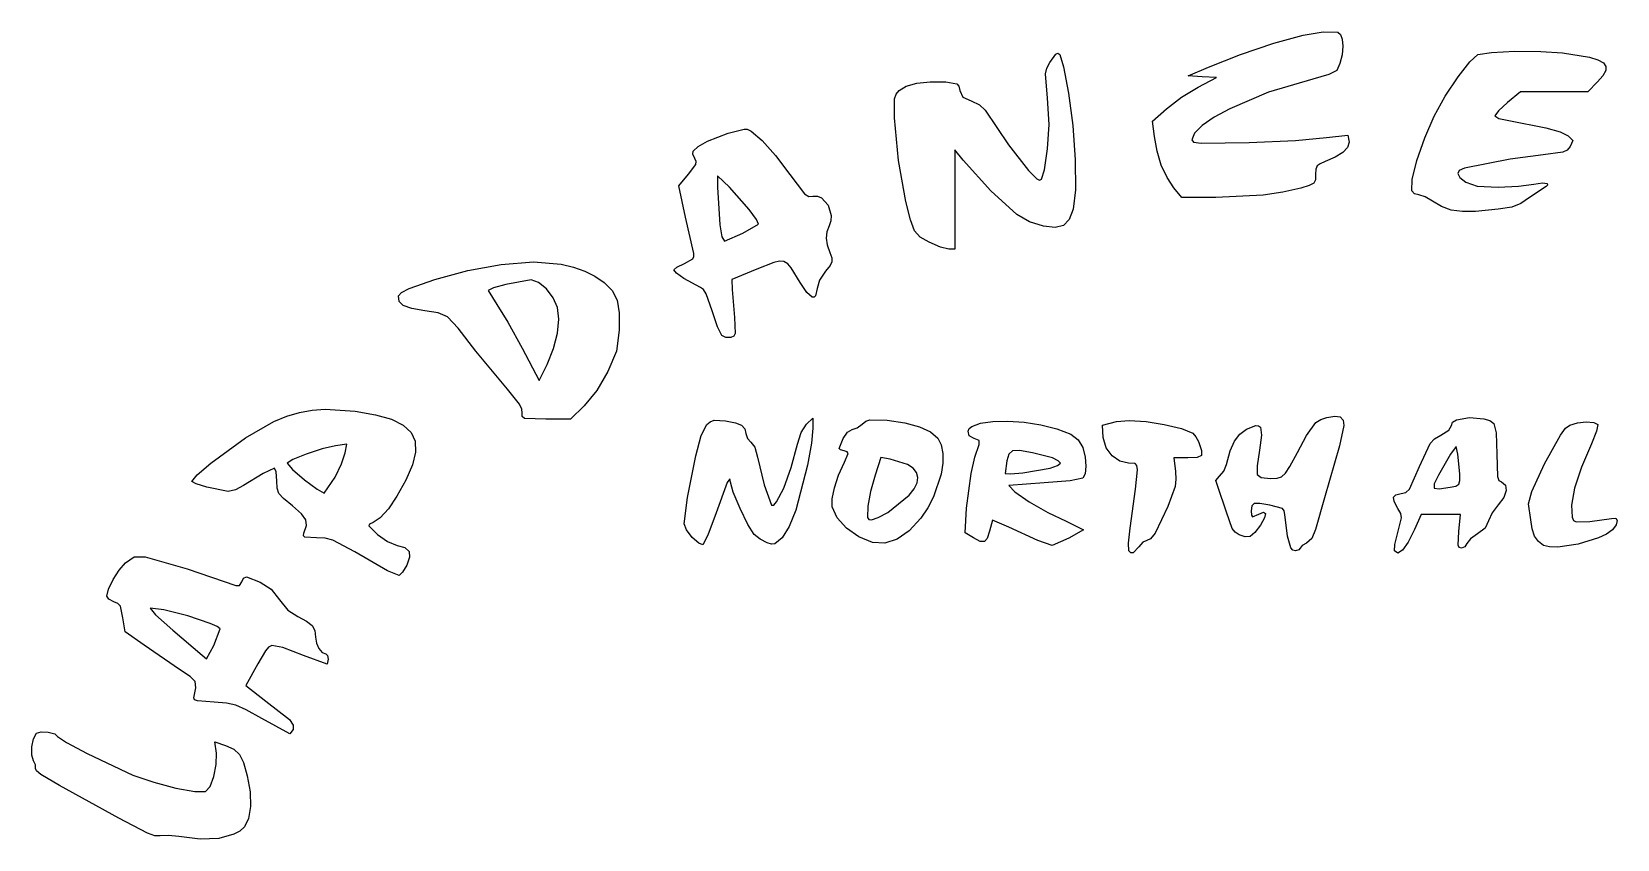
# Model space of a CAD drawing. Extents: x 2 to 289, y 12 to 268.
# Drawn here: x 2.3 to 175.9, y 180 to 268.4 of the extents above; entities that cross this region are included whole.
import ezdxf

# ---------------------------------------------------------------- set-up
doc = ezdxf.new("R2010")
doc.units = 0

msp = doc.modelspace()

# ---------------------------------------------------------------- linework, layer by layer
at = {"layer": 'Layer 1'}
for p, q in [((138.24757, 267.09604), (141.472209, 267.987283)), ((141.472209, 267.987283), (143.666227, 268.357022)), ((143.666227, 268.357022), (145.283582, 268.296679)), ((145.283582, 268.296679), (145.5614, 268.046451)), ((145.5614, 268.046451), (145.737718, 267.551349)), ((145.737718, 267.551349), (145.824117, 266.773956)), ((113.752178, 265.003549), (114.394997, 265.911867)), ((114.394997, 265.911867), (114.627868, 266.018288)), ((114.627868, 266.018288), (114.830257, 265.845163)), ((114.830257, 265.845163), (115.229212, 264.517111)), ((131.126089, 264.494357), (134.597225, 265.869622)), ((134.597225, 265.869622), (138.24757, 267.09604)), ((145.733197, 265.821353), (145.49564, 264.871257)), ((145.824117, 266.773956), (145.733197, 265.821353)), ((159.711645, 265.072655), (160.603833, 265.876946)), ((160.603833, 265.876946), (162.084595, 266.099783)), ((162.084595, 266.099783), (164.645336, 266.211713)), ((164.645336, 266.211713), (167.497275, 266.198369)), ((167.497275, 266.198369), (169.851632, 266.045386)), ((169.851632, 266.045386), (172.81251, 265.562288)), ((113.259184, 263.73058), (113.405445, 264.373145)), ((113.405445, 264.373145), (113.752178, 265.003549)), ((115.229212, 264.517111), (115.763119, 261.64138)), ((128.870411, 263.51007), (131.126089, 264.494357)), ((145.142128, 264.101386), (144.278634, 263.681037)), ((145.49564, 264.871257), (145.142128, 264.101386)), ((158.426717, 263.410443), (159.711645, 265.072655)), ((172.81251, 265.562288), (173.748386, 265.28096)), ((173.748386, 265.28096), (174.345448, 264.953232)), ((174.595817, 264.098928), (174.285465, 263.542531)), ((174.345448, 264.953232), (174.621868, 264.564192)), ((174.621868, 264.564192), (174.595817, 264.098928)), ((97.243601, 261.935544), (98.00767, 262.403694)), ((98.00767, 262.403694), (99.169006, 262.724663)), ((99.169006, 262.724663), (100.640708, 262.882644)), ((100.640708, 262.882644), (102.335878, 262.86183)), ((102.335878, 262.86183), (103.55567, 262.658321)), ((103.55567, 262.658321), (103.775002, 262.395485)), ((103.775002, 262.395485), (103.889342, 261.932289)), ((113.472959, 261.068366), (113.259184, 263.73058)), ((128.141372, 261.178123), (129.98496, 262.303259)), ((130.420533, 263.422392), (128.870411, 263.51007)), ((129.98496, 262.303259), (131.970653, 263.334714)), ((131.970653, 263.334714), (130.420533, 263.422392)), ((142.531496, 263.179054), (137.671705, 261.728401)), ((144.278634, 263.681037), (142.531496, 263.179054)), ((157.030466, 261.28759), (158.426717, 263.410443)), ((173.708986, 262.880088), (172.63721, 261.782491)), ((174.285465, 263.542531), (173.708986, 262.880088)), ((96.719645, 261.025194), (96.896695, 261.521657)), ((96.728178, 258.926694), (96.719645, 261.025194)), ((96.896695, 261.521657), (97.243601, 261.935544)), ((103.889342, 261.932289), (104.217742, 261.195507)), ((104.217742, 261.195507), (105.139276, 260.783969)), ((105.139276, 260.783969), (106.051308, 260.367072)), ((113.678025, 258.208254), (113.472959, 261.068366)), ((115.763119, 261.64138), (116.239631, 258.078094)), ((126.497337, 259.921438), (128.141372, 261.178123)), ((137.671705, 261.728401), (133.429865, 259.924186)), ((155.804311, 259.10138), (157.030466, 261.28759)), ((163.856591, 260.620692), (162.863647, 259.707352)), ((165.262529, 261.782491), (163.856591, 260.620692)), ((168.94987, 261.782491), (165.262529, 261.782491)), ((172.63721, 261.782491), (168.94987, 261.782491)), ((97.176122, 254.250726), (96.728178, 258.926694)), ((106.051308, 260.367072), (106.667029, 259.787504)), ((106.667029, 259.787504), (109.206947, 255.963798)), ((124.995404, 258.571072), (126.497337, 259.921438)), ((131.735169, 258.98746), (130.428352, 258.079904)), ((133.429865, 259.924186), (131.735169, 258.98746)), ((154.776469, 256.747598), (155.804311, 259.10138)), ((162.863647, 259.707352), (162.450653, 259.142912)), ((162.450653, 259.142912), (162.906618, 258.859611)), ((162.906618, 258.859611), (164.002875, 258.6222)), ((76.243943, 256.361252), (78.512089, 257.241454)), ((78.512089, 257.241454), (80.261669, 257.705409)), ((80.261669, 257.705409), (80.584409, 257.689198)), ((80.584409, 257.689198), (81.03427, 257.460124)), ((81.03427, 257.460124), (82.234776, 256.443283)), ((113.47912, 255.527617), (113.678025, 258.208254)), ((116.239631, 258.078094), (116.507211, 254.330823)), ((125.185289, 256.89271), (124.995404, 258.571072)), ((129.587211, 257.240704), (129.289542, 256.509046)), ((130.428352, 258.079904), (129.587211, 257.240704)), ((144.038159, 256.785966), (146.366492, 257.029244)), ((146.366492, 257.029244), (146.505097, 256.251339)), ((164.002875, 258.6222), (168.046908, 257.852898)), ((168.046908, 257.852898), (169.594963, 257.398066)), ((169.594963, 257.398066), (170.502047, 256.978635)), ((170.502047, 256.978635), (171.002733, 256.451384)), ((74.669301, 254.948225), (74.684563, 255.299511)), ((74.684563, 255.299511), (75.241081, 255.784795)), ((75.241081, 255.784795), (76.243943, 256.361252)), ((82.234776, 256.443283), (83.702035, 254.814689)), ((104.233229, 254.297348), (103.325095, 255.419986)), ((103.325095, 255.419986), (103.325095, 249.993458)), ((109.206947, 255.963798), (111.396994, 253.174714)), ((113.152256, 253.225091), (113.47912, 255.527617)), ((125.471347, 255.277859), (125.185289, 256.89271)), ((125.941299, 253.756901), (125.471347, 255.277859)), ((129.289542, 256.509046), (129.48008, 256.274774)), ((129.48008, 256.274774), (130.320931, 256.162427)), ((130.320931, 256.162427), (135.568986, 256.232316)), ((135.568986, 256.232316), (140.647077, 256.465805)), ((140.647077, 256.465805), (144.038159, 256.785966)), ((146.322958, 255.697263), (145.801847, 255.140939)), ((146.505097, 256.251339), (146.322958, 255.697263)), ((153.930457, 254.275006), (154.776469, 256.747598)), ((170.382727, 255.399342), (169.910818, 255.16081)), ((170.70348, 255.779469), (170.382727, 255.399342)), ((171.002733, 256.451384), (170.70348, 255.779469)), ((74.16866, 252.773504), (74.968732, 253.821811)), ((74.864649, 254.479131), (74.669301, 254.948225)), ((75.009869, 254.150726), (74.864649, 254.479131)), ((74.968732, 253.821811), (75.009869, 254.150726)), ((83.702035, 254.814689), (85.274895, 252.734148)), ((97.977633, 249.782331), (97.176122, 254.250726)), ((107.283178, 250.949561), (104.233229, 254.297348)), ((116.507211, 254.330823), (116.537792, 251.060245)), ((126.569125, 252.398098), (125.941299, 253.756901)), ((143.004625, 253.662205), (142.866292, 253.301215)), ((143.323334, 253.911088), (143.004625, 253.662205)), ((143.894542, 254.144107), (143.323334, 253.911088)), ((144.979722, 254.613006), (143.894542, 254.144107)), ((145.801847, 255.140939), (144.979722, 254.613006)), ((153.413032, 252.175706), (153.930457, 254.275006)), ((164.13177, 254.401525), (159.134542, 253.413781)), ((167.758573, 254.877239), (164.13177, 254.401525)), ((169.910818, 255.16081), (167.758573, 254.877239)), ((73.127317, 251.503144), (74.16866, 252.773504)), ((78.651648, 251.328474), (77.36065, 252.586681)), ((77.36065, 252.586681), (77.362344, 251.328474)), ((85.274895, 252.734148), (86.888589, 250.615859)), ((111.396994, 253.174714), (112.306743, 252.26962)), ((112.306743, 252.26962), (112.603203, 252.121347)), ((112.603203, 252.121347), (112.826647, 252.212752)), ((112.826647, 252.212752), (113.152256, 253.225091)), ((127.328803, 251.269712), (126.569125, 252.398098)), ((142.624118, 251.772877), (142.1412, 251.521046)), ((142.807386, 252.132092), (142.624118, 251.772877)), ((142.836209, 252.731876), (142.807386, 252.132092)), ((142.866292, 253.301215), (142.836209, 252.731876)), ((153.370949, 250.941801), (153.413032, 252.175706)), ((158.561571, 253.178705), (158.395837, 252.829702)), ((158.395837, 252.829702), (158.634733, 252.394698)), ((159.134542, 253.413781), (158.561571, 253.178705)), ((158.634733, 252.394698), (159.275653, 251.901619)), ((159.275653, 251.901619), (160.530086, 251.452486)), ((166.710936, 251.658716), (167.663112, 251.820178)), ((167.663112, 251.820178), (168.176465, 251.761191)), ((168.176465, 251.761191), (168.225017, 251.575089)), ((73.867416, 248.046734), (73.127317, 251.503144)), ((77.362344, 251.328474), (77.594627, 247.221214)), ((80.808277, 248.881347), (78.651648, 251.328474)), ((86.888589, 250.615859), (87.344031, 250.334)), ((87.344031, 250.334), (87.797115, 250.351228)), ((87.797115, 250.351228), (88.293257, 250.355404)), ((88.293257, 250.355404), (88.752162, 250.169249)), ((88.752162, 250.169249), (89.477128, 249.37277)), ((103.325095, 249.993458), (103.325095, 244.566934)), ((110.141636, 248.346339), (107.283178, 250.949561)), ((116.537792, 251.060245), (116.303304, 248.927036)), ((128.201747, 250.211379), (127.328803, 251.269712)), ((127.328803, 251.269712), (127.328803, 251.269712)), ((131.920643, 250.21697), (128.201747, 250.211379)), ((137.099709, 250.462255), (131.920643, 250.21697)), ((139.235978, 250.779914), (137.099709, 250.462255)), ((141.213431, 251.243418), (139.235978, 250.779914)), ((142.1412, 251.521046), (141.213431, 251.243418)), ((153.666355, 250.62526), (153.370949, 250.941801)), ((154.135071, 250.493601), (153.666355, 250.62526)), ((154.822497, 250.288247), (154.135071, 250.493601)), ((155.643738, 249.794525), (154.822497, 250.288247)), ((160.530086, 251.452486), (162.819568, 251.341323)), ((162.819568, 251.341323), (165.046169, 251.434121)), ((165.046169, 251.434121), (166.710936, 251.658716)), ((166.267277, 250.216321), (165.295735, 249.550285)), ((168.059698, 251.43094), (166.267277, 250.216321)), ((168.225017, 251.575089), (168.059698, 251.43094)), ((81.606017, 247.797104), (80.808277, 248.881347)), ((89.477128, 249.37277), (89.809748, 248.255429)), ((89.809748, 248.255429), (89.778221, 247.668198)), ((98.473792, 247.751353), (97.977633, 249.782331)), ((111.52383, 247.554365), (110.141636, 248.346339)), ((116.303304, 248.927036), (115.857195, 247.800389)), ((156.617324, 249.222679), (155.643738, 249.794525)), ((157.671019, 248.829498), (156.617324, 249.222679)), ((158.911448, 248.679028), (157.671019, 248.829498)), ((157.671019, 248.829498), (157.671019, 248.829498)), ((160.333986, 248.690723), (158.911448, 248.679028)), ((162.830115, 248.916313), (160.333986, 248.690723)), ((164.317023, 249.159892), (162.830115, 248.916313)), ((165.295735, 249.550285), (164.317023, 249.159892)), ((74.745071, 244.083151), (73.867416, 248.046734)), ((77.594627, 247.221214), (77.833434, 245.906616)), ((80.116607, 246.309845), (81.839432, 247.284362)), ((81.839432, 247.284362), (81.606017, 247.797104)), ((89.587759, 247.110865), (89.318861, 246.43876)), ((89.778221, 247.668198), (89.587759, 247.110865)), ((98.929155, 246.567578), (98.473792, 247.751353)), ((99.548809, 245.872579), (98.929155, 246.567578)), ((113.026819, 247.065538), (111.52383, 247.554365)), ((114.317746, 246.925768), (113.026819, 247.065538)), ((115.228274, 247.152009), (114.317746, 246.925768)), ((115.857195, 247.800389), (115.228274, 247.152009)), ((77.833434, 245.906616), (78.112321, 245.413601)), ((78.112321, 245.413601), (80.116607, 246.309845)), ((80.116607, 246.309845), (80.116607, 246.309845)), ((89.318861, 246.43876), (89.236762, 245.768473)), ((89.236762, 245.768473), (89.342502, 245.038576)), ((89.342502, 245.038576), (89.637119, 244.187644)), ((100.53784, 245.307928), (99.548809, 245.872579)), ((101.778986, 244.784601), (100.53784, 245.307928)), ((100.53784, 245.307928), (100.53784, 245.307928)), ((102.674968, 244.566934), (101.778986, 244.784601)), ((53.671086, 242.891211), (57.19212, 243.154433)), ((57.19212, 243.154433), (60.23185, 242.911858)), ((73.722721, 242.994174), (74.637523, 243.488633)), ((74.637523, 243.488633), (74.768772, 243.748431)), ((74.768772, 243.748431), (74.745071, 244.083151)), ((83.534082, 243.097966), (81.670776, 242.365513)), ((84.148363, 243.23537), (83.534082, 243.097966)), ((84.629463, 243.196086), (84.148363, 243.23537)), ((85.036183, 242.96201), (84.629463, 243.196086)), ((89.637119, 244.187644), (89.861948, 243.591915)), ((89.886685, 243.175028), (89.670223, 242.758214)), ((89.861948, 243.591915), (89.886685, 243.175028)), ((103.325095, 244.566934), (102.674968, 244.566934)), ((46.398735, 241.243476), (50.010442, 242.205481)), ((50.010442, 242.205481), (53.671086, 242.891211)), ((60.23185, 242.911858), (61.577389, 242.599805)), ((61.577389, 242.599805), (62.809998, 242.159994)), ((62.809998, 242.159994), (63.932143, 241.591989)), ((63.932143, 241.591989), (64.946287, 240.895353)), ((72.562872, 242.282051), (72.903582, 242.593555)), ((72.880682, 241.91633), (72.562872, 242.282051)), ((73.653337, 241.353019), (72.880682, 241.91633)), ((72.903582, 242.593555), (73.722721, 242.994174)), ((75.478538, 240.351728), (73.653337, 241.353019)), ((81.670776, 242.365513), (78.912872, 241.216792)), ((85.427321, 242.515036), (85.036183, 242.96201)), ((86.398055, 240.909977), (85.427321, 242.515036)), ((89.171453, 242.162705), (88.505645, 241.179929)), ((89.670223, 242.758214), (89.171453, 242.162705)), ((42.427494, 239.443), (42.771176, 239.803275)), ((42.771176, 239.803275), (43.612305, 240.243286)), ((43.612305, 240.243286), (46.398735, 241.243476)), ((52.823325, 240.319442), (52.242872, 240.023198)), ((52.242872, 240.023198), (53.208947, 238.508413)), ((54.184039, 240.704356), (52.823325, 240.319442)), ((56.96239, 241.180267), (54.184039, 240.704356)), ((57.763902, 240.907368), (56.96239, 241.180267)), ((58.618463, 240.202045), (57.763902, 240.907368)), ((59.363476, 239.234362), (58.618463, 240.202045)), ((64.946287, 240.895353), (65.819556, 240.017429)), ((65.819556, 240.017429), (66.351207, 238.960986)), ((75.814681, 240.12672), (75.478538, 240.351728)), ((76.116689, 239.678575), (75.814681, 240.12672)), ((76.776281, 237.802615), (76.116689, 239.678575)), ((78.912872, 241.216792), (78.958338, 240.140196)), ((78.958338, 240.140196), (79.204916, 237.059535)), ((87.140138, 239.798168), (86.398055, 240.909977)), ((87.716322, 239.311015), (87.140138, 239.798168)), ((88.254428, 240.251993), (88.097466, 239.458847)), ((88.505645, 241.179929), (88.254428, 240.251993)), ((42.483902, 238.842898), (42.427494, 239.443)), ((42.956798, 238.386004), (42.483902, 238.842898)), ((43.890276, 238.047377), (42.956798, 238.386004)), ((45.328428, 237.802073), (43.890276, 238.047377)), ((53.208947, 238.508413), (54.415754, 236.576633)), ((59.836344, 238.174383), (59.363476, 239.234362)), ((59.984603, 236.896753), (59.836344, 238.174383)), ((66.351207, 238.960986), (66.589409, 237.573089)), ((87.933095, 239.304912), (87.716322, 239.311015)), ((88.097466, 239.458847), (87.933095, 239.304912)), ((46.788324, 237.601842), (45.328428, 237.802073)), ((47.784922, 237.131744), (46.788324, 237.601842)), ((48.945503, 235.895637), (47.784922, 237.131744)), ((54.415754, 236.576633), (55.960614, 233.709408)), ((59.835881, 235.370171), (59.984603, 236.896753)), ((66.589409, 237.573089), (66.58233, 235.700804)), ((77.358294, 236.060874), (76.776281, 237.802615)), ((79.204916, 237.059535), (79.288743, 235.3243)), ((50.89735, 233.397377), (48.945503, 235.895637)), ((59.406706, 233.686473), (59.835881, 235.370171)), ((66.58233, 235.700804), (66.285157, 233.406815)), ((77.820503, 235.116299), (77.358294, 236.060874)), ((78.264199, 234.896538), (77.820503, 235.116299)), ((77.820503, 235.116299), (77.820503, 235.116299)), ((78.801705, 234.897436), (78.264199, 234.896538)), ((79.132367, 235.031947), (78.801705, 234.897436)), ((79.288743, 235.3243), (79.132367, 235.031947)), ((54.359059, 229.217849), (50.89735, 233.397377)), ((55.960614, 233.709408), (57.817128, 230.174814)), ((58.713607, 231.937489), (59.406706, 233.686473)), ((66.285157, 233.406815), (65.359461, 231.149996)), ((57.817128, 230.174814), (58.713607, 231.937489)), ((58.713607, 231.937489), (58.713607, 231.937489)), ((65.359461, 231.149996), (64.154545, 229.099266)), ((55.657666, 227.585661), (54.359059, 229.217849)), ((55.916607, 227.050977), (55.657666, 227.585661)), ((62.753138, 227.421934), (61.248753, 225.940267)), ((64.154545, 229.099266), (62.753138, 227.421934)), ((25.664172, 223.921295), (28.785067, 225.680442)), ((28.785067, 225.680442), (30.197064, 226.272155)), ((30.197064, 226.272155), (31.573312, 226.687163)), ((31.573312, 226.687163), (32.961223, 226.936866)), ((32.961223, 226.936866), (34.408209, 227.032666)), ((34.408209, 227.032666), (37.669058, 226.808163)), ((37.669058, 226.808163), (39.89218, 226.429278)), ((39.89218, 226.429278), (41.646041, 225.933505)), ((41.646041, 225.933505), (42.946881, 225.298807)), ((55.96163, 226.629073), (55.916607, 227.050977)), ((55.95172, 226.231039), (55.96163, 226.629073)), ((56.219387, 226.02653), (55.95172, 226.231039)), ((55.96163, 226.629073), (55.96163, 226.629073)), ((58.56005, 225.940267), (56.219387, 226.02653)), ((61.248753, 225.940267), (58.56005, 225.940267)), ((76.169048, 225.360974), (76.540475, 225.672122)), ((76.540475, 225.672122), (76.992962, 225.824045)), ((76.992962, 225.824045), (78.242143, 225.769511)), ((78.242143, 225.769511), (79.309248, 225.556027)), ((87.109481, 225.387256), (87.802872, 226.038658)), ((87.802872, 226.038658), (87.802872, 224.975462)), ((93.200796, 225.411515), (93.584981, 225.730039)), ((93.584981, 225.730039), (94.042806, 225.885647)), ((94.042806, 225.885647), (95.922067, 225.819442)), ((95.922067, 225.819442), (97.880291, 225.546879)), ((106.134076, 225.512702), (107.488117, 225.705119)), ((107.488117, 225.705119), (109.128658, 225.734412)), ((109.128658, 225.734412), (110.929162, 225.604288)), ((119.51182, 225.28773), (121.018842, 225.696204)), ((121.018842, 225.696204), (122.437721, 225.791574)), ((122.437721, 225.791574), (124.273722, 225.676798)), ((124.273722, 225.676798), (126.265215, 225.380008)), ((142.876821, 225.572197), (143.391244, 225.894463)), ((143.391244, 225.894463), (144.082194, 226.116123)), ((144.082194, 226.116123), (144.956161, 226.269893)), ((144.956161, 226.269893), (145.530159, 226.189237)), ((145.530159, 226.189237), (145.844805, 225.855198)), ((145.844805, 225.855198), (145.940718, 225.248823)), ((157.836935, 225.60721), (158.271543, 225.863132)), ((158.271543, 225.863132), (159.684463, 226.114733)), ((159.684463, 226.114733), (161.265187, 225.994833)), ((161.265187, 225.994833), (161.909551, 225.786379)), ((161.909551, 225.786379), (162.345156, 225.474019)), ((42.946881, 225.298807), (43.81094, 224.503148)), ((43.81094, 224.503148), (44.254457, 223.524491)), ((74.988826, 221.927618), (75.568353, 224.141698)), ((75.568353, 224.141698), (76.169048, 225.360974)), ((79.309248, 225.556027), (79.993413, 225.280738)), ((79.993413, 225.280738), (80.357681, 224.904469)), ((80.357681, 224.904469), (80.465095, 224.388045)), ((80.465095, 224.388045), (80.619562, 223.819067)), ((86.096698, 223.197276), (86.514517, 224.502404)), ((86.514517, 224.502404), (87.109481, 225.387256)), ((87.802872, 224.975462), (87.630712, 223.303807)), ((91.100696, 223.814025), (91.586329, 224.537913)), ((91.586329, 224.537913), (92.088473, 224.811378)), ((92.088473, 224.811378), (92.626495, 224.987668)), ((92.626495, 224.987668), (93.200796, 225.411515)), ((97.880291, 225.546879), (99.482068, 225.122846)), ((99.482068, 225.122846), (100.690219, 224.560395)), ((100.690219, 224.560395), (101.467564, 223.872575)), ((104.791634, 224.623664), (104.916997, 224.910108)), ((104.890899, 224.123034), (104.791634, 224.623664)), ((105.452316, 223.846173), (104.890899, 224.123034)), ((104.916997, 224.910108), (105.19307, 225.153453)), ((105.19307, 225.153453), (106.134076, 225.512702)), ((110.929162, 225.604288), (112.763094, 225.318455)), ((112.763094, 225.318455), (114.503917, 224.880621)), ((114.503917, 224.880621), (116.025097, 224.294494)), ((116.025097, 224.294494), (116.855575, 223.695784)), ((119.559118, 223.927757), (119.51182, 225.28773)), ((126.265215, 225.380008), (128.150569, 224.929339)), ((128.150569, 224.929339), (129.389861, 224.398724)), ((129.389861, 224.398724), (129.726111, 224.029472)), ((129.726111, 224.029472), (129.995989, 223.495715)), ((133.953432, 223.554885), (134.540785, 224.322174)), ((134.540785, 224.322174), (135.282615, 224.845256)), ((135.282615, 224.845256), (136.2828, 225.241514)), ((136.2828, 225.241514), (136.599183, 225.232963)), ((136.599183, 225.232963), (136.80454, 225.068056)), ((136.916515, 224.213469), (136.687405, 222.566337)), ((136.80454, 225.068056), (136.916515, 224.213469)), ((140.860653, 222.312498), (141.846088, 224.161203)), ((141.846088, 224.161203), (142.876821, 225.572197)), ((145.940718, 225.248823), (145.451989, 223.012118)), ((155.857005, 223.807462), (156.543891, 224.196701)), ((156.543891, 224.196701), (157.420755, 224.754211)), ((157.420755, 224.754211), (157.694988, 225.269442)), ((157.694988, 225.269442), (157.836935, 225.60721)), ((162.345156, 225.474019), (162.614842, 224.433891)), ((162.614842, 224.433891), (162.685606, 222.124911)), ((167.911472, 221.039933), (169.634485, 224.212328)), ((169.634485, 224.212328), (170.193491, 224.951428)), ((170.193491, 224.951428), (170.666763, 225.305267)), ((170.666763, 225.305267), (171.508963, 225.549824)), ((171.508963, 225.549824), (172.463725, 225.647274)), ((172.463725, 225.647274), (173.287885, 225.59187)), ((173.602282, 224.638793), (173.032152, 223.255312)), ((173.287885, 225.59187), (173.738278, 225.377866)), ((173.738278, 225.377866), (173.602282, 224.638793)), ((21.884462, 221.145611), (25.664172, 223.921295)), ((34.071686, 222.694076), (32.319366, 222.126171)), ((35.531196, 223.031733), (34.071686, 222.694076)), ((36.784263, 223.203485), (35.531196, 223.031733)), ((36.177224, 221.073585), (36.584393, 222.243543)), ((36.584393, 222.243543), (36.784263, 223.203485)), ((44.293672, 222.3408), (43.944823, 220.930039)), ((44.254457, 223.524491), (44.293672, 222.3408)), ((80.619562, 223.819067), (80.996322, 223.418047)), ((80.996322, 223.418047), (81.441809, 222.867109)), ((81.441809, 222.867109), (81.716609, 221.785341)), ((85.432273, 220.666255), (86.096698, 223.197276)), ((87.630712, 223.303807), (87.188334, 220.894081)), ((90.670945, 222.746931), (91.100696, 223.814025)), ((90.812338, 222.58156), (90.670945, 222.746931)), ((91.206501, 222.467393), (90.812338, 222.58156)), ((91.533114, 222.362335), (91.206501, 222.467393)), ((91.646037, 222.198204), (91.533114, 222.362335)), ((101.467564, 223.872575), (101.837804, 223.127517)), ((101.837804, 223.127517), (102.017627, 222.194018)), ((105.994391, 223.595363), (105.452316, 223.846173)), ((105.532877, 221.782076), (105.99678, 223.176784)), ((105.99678, 223.176784), (105.994391, 223.595363)), ((109.652708, 222.481276), (109.263848, 222.129731)), ((110.426237, 222.502606), (109.652708, 222.481276)), ((111.823799, 222.270506), (110.426237, 222.502606)), ((114.026942, 221.696353), (111.823799, 222.270506)), ((116.855575, 223.695784), (117.349724, 222.833542)), ((117.349724, 222.833542), (117.605978, 221.799591)), ((119.920891, 222.806936), (119.559118, 223.927757)), ((120.550771, 221.92568), (119.920891, 222.806936)), ((129.995989, 223.495715), (130.354541, 222.519082)), ((130.354541, 222.519082), (130.339938, 221.981648)), ((133.077941, 221.001378), (133.479502, 222.471812)), ((133.479502, 222.471812), (133.953432, 223.554885)), ((136.687405, 222.566337), (136.447502, 220.846814)), ((140.020201, 220.77441), (140.860653, 222.312498)), ((145.451989, 223.012118), (143.822155, 217.332489)), ((154.221908, 220.756965), (155.360182, 223.280913)), ((155.360182, 223.280913), (155.857005, 223.807462)), ((158.212432, 222.973152), (157.616071, 222.128376)), ((158.39315, 222.128376), (158.212432, 222.973152)), ((173.032152, 223.255312), (171.934915, 220.695734)), ((20.392053, 219.853393), (21.884462, 221.145611)), ((28.834571, 220.578045), (27.604488, 220.008446)), ((29.022485, 220.171503), (28.834571, 220.578045)), ((30.847548, 221.534255), (30.229539, 221.124566)), ((30.229539, 221.124566), (30.822586, 220.454097)), ((32.319366, 222.126171), (30.847548, 221.534255)), ((35.479014, 219.60871), (36.177224, 221.073585)), ((43.944823, 220.930039), (43.224151, 219.270171)), ((74.063543, 217.372015), (74.988826, 221.927618)), ((81.716609, 221.785341), (82.447004, 218.762614)), ((84.612336, 218.408371), (85.432273, 220.666255)), ((87.188334, 220.894081), (85.937525, 215.99976)), ((90.609705, 219.799795), (91.245193, 221.235033)), ((91.245193, 221.235033), (91.646037, 222.198204)), ((95.234884, 221.752073), (94.598727, 219.824503)), ((96.246115, 221.570039), (95.234884, 221.752073)), ((98.148814, 220.98405), (96.246115, 221.570039)), ((98.762271, 220.577222), (98.148814, 220.98405)), ((99.146336, 220.10231), (98.762271, 220.577222)), ((102.016327, 221.116146), (101.843199, 219.93797)), ((102.017627, 222.194018), (102.016327, 221.116146)), ((105.1217, 220.01487), (105.532877, 221.782076)), ((109.020294, 221.371188), (108.831335, 220.008902)), ((109.263848, 222.129731), (109.020294, 221.371188)), ((110.77317, 220.055009), (113.767001, 220.577958)), ((113.767001, 220.577958), (114.564504, 220.862354)), ((113.767001, 220.577958), (113.767001, 220.577958)), ((114.666246, 221.393908), (114.026942, 221.696353)), ((114.564504, 220.862354), (114.896209, 221.119127)), ((114.896209, 221.119127), (114.666246, 221.393908)), ((117.688825, 220.801094), (117.598829, 219.981326)), ((117.605978, 221.799591), (117.688825, 220.801094)), ((121.383392, 221.349146), (120.550771, 221.92568)), ((122.353389, 221.142489), (121.383392, 221.349146)), ((123.068114, 221.080878), (122.353389, 221.142489)), ((123.251671, 220.859899), (123.068114, 221.080878)), ((123.322393, 220.384169), (123.251671, 220.859899)), ((128.863742, 221.706934), (127.309056, 221.706934)), ((127.309056, 221.706934), (127.478463, 220.225267)), ((129.870299, 221.754052), (128.863742, 221.706934)), ((130.339938, 221.981648), (129.870299, 221.754052)), ((132.778382, 220.271284), (133.077941, 221.001378)), ((136.447502, 220.846814), (136.444282, 219.879982)), ((139.522564, 220.035027), (140.020201, 220.77441)), ((153.12645, 218.292156), (154.221908, 220.756965)), ((157.616071, 222.128376), (156.273204, 219.801934)), ((158.607263, 219.979971), (158.39315, 222.128376)), ((162.685606, 222.124911), (162.751876, 219.664738)), ((166.511986, 218.038287), (167.911472, 221.039933)), ((171.934915, 220.695734), (171.19059, 218.400091)), ((19.788814, 219.13357), (20.392053, 219.853393)), ((20.288917, 218.860794), (19.788814, 219.13357)), ((21.457245, 218.495497), (20.288917, 218.860794)), ((27.604488, 220.008446), (25.462948, 218.680391)), ((29.10065, 219.194072), (29.022485, 220.171503)), ((29.132558, 218.381161), (29.10065, 219.194072)), ((30.822586, 220.454097), (32.150749, 219.323417)), ((32.150749, 219.323417), (33.53756, 218.275379)), ((34.30655, 217.852837), (35.479014, 219.60871)), ((35.479014, 219.60871), (35.479014, 219.60871)), ((43.224151, 219.270171), (42.261375, 217.524961)), ((78.41118, 219.0065), (77.201731, 215.707632)), ((78.685607, 219.408962), (78.41118, 219.0065)), ((78.771761, 219.048025), (78.685607, 219.408962)), ((79.084723, 217.939116), (78.771761, 219.048025)), ((82.447004, 218.762614), (83.28029, 216.541886)), ((90.15203, 218.419053), (90.609705, 219.799795)), ((94.598727, 219.824503), (94.103628, 218.027918)), ((98.891182, 218.327635), (99.21389, 218.971662)), ((99.297909, 219.565172), (99.146336, 220.10231)), ((99.21389, 218.971662), (99.297909, 219.565172)), ((101.843199, 219.93797), (101.018631, 217.456973)), ((104.625208, 216.214144), (105.1217, 220.01487)), ((108.831335, 220.008902), (109.443745, 219.946177)), ((113.10322, 218.981917), (109.251764, 218.674529)), ((109.443745, 219.946177), (110.77317, 220.055009)), ((115.946844, 219.205037), (113.10322, 218.981917)), ((117.336553, 219.483562), (115.946844, 219.205037)), ((117.598829, 219.981326), (117.336553, 219.483562)), ((123.134437, 218.284552), (123.322393, 220.384169)), ((127.53241, 219.371231), (127.443161, 218.590505)), ((127.478463, 220.225267), (127.53241, 219.371231)), ((131.91997, 219.216912), (132.325164, 219.704886)), ((132.146, 218.575997), (131.91997, 219.216912)), ((132.325164, 219.704886), (132.778382, 220.271284)), ((136.444282, 219.879982), (136.878054, 219.552443)), ((136.878054, 219.552443), (137.894678, 219.449156)), ((137.894678, 219.449156), (138.630436, 219.47879)), ((138.630436, 219.47879), (139.116186, 219.638617)), ((139.116186, 219.638617), (139.522564, 220.035027)), ((155.827033, 218.853501), (155.815549, 218.401018)), ((156.273204, 219.801934), (155.827033, 218.853501)), ((158.190654, 218.623639), (158.501472, 218.820238)), ((158.501472, 218.820238), (158.60895, 219.227063)), ((158.60895, 219.227063), (158.607263, 219.979971)), ((162.751876, 219.664738), (162.908362, 219.236517)), ((162.908362, 219.236517), (163.191357, 219.075968)), ((163.191357, 219.075968), (163.637204, 218.734184)), ((163.637204, 218.734184), (163.714093, 218.123405)), ((23.788128, 218.038045), (21.457245, 218.495497)), ((24.576357, 218.226735), (23.788128, 218.038045)), ((25.462948, 218.680391), (24.576357, 218.226735)), ((29.327906, 217.812266), (29.132558, 218.381161)), ((29.836135, 217.246358), (29.327906, 217.812266)), ((30.806684, 216.442406), (29.836135, 217.246358)), ((33.53756, 218.275379), (34.30655, 217.852837)), ((42.261375, 217.524961), (41.31738, 216.137442)), ((73.693906, 214.493289), (74.063543, 217.372015)), ((79.822704, 216.173155), (79.084723, 217.939116)), ((83.830478, 216.881092), (84.612336, 218.408371)), ((89.908768, 217.22715), (90.15203, 218.419053)), ((89.916519, 216.35843), (89.908768, 217.22715)), ((94.103628, 218.027918), (93.806586, 216.415267)), ((96.002613, 215.733946), (98.326685, 217.638946)), ((98.326685, 217.638946), (98.891182, 218.327635)), ((101.018631, 217.456973), (100.38578, 216.242289)), ((109.251764, 218.674529), (109.888197, 217.977462)), ((109.888197, 217.977462), (111.472205, 216.895891)), ((122.52246, 214.014217), (123.134437, 218.284552)), ((127.443161, 218.590505), (126.648997, 216.388219)), ((133.096734, 215.783056), (132.146, 218.575997)), ((143.822155, 217.332489), (142.839559, 213.862878)), ((151.352677, 217.408347), (151.600772, 217.681165)), ((151.439593, 216.923661), (151.352677, 217.408347)), ((151.600772, 217.681165), (152.198002, 217.808497)), ((152.198002, 217.808497), (152.722864, 217.921435)), ((152.722864, 217.921435), (153.12645, 218.292156)), ((155.815549, 218.401018), (156.360171, 218.323863)), ((156.360171, 218.323863), (157.58232, 218.501412)), ((157.58232, 218.501412), (158.190654, 218.623639)), ((157.58232, 218.501412), (157.58232, 218.501412)), ((163.439742, 217.366355), (162.831867, 216.58576)), ((163.714093, 218.123405), (163.439742, 217.366355)), ((166.13065, 216.665488), (166.511986, 218.038287)), ((171.19059, 218.400091), (170.838998, 216.520107)), ((31.812647, 215.581664), (30.806684, 216.442406)), ((32.299473, 214.936129), (31.812647, 215.581664)), ((41.31738, 216.137442), (40.430651, 215.157376)), ((77.201731, 215.707632), (76.306014, 213.263647)), ((80.684346, 214.414218), (79.822704, 216.173155)), ((83.28029, 216.541886), (83.514326, 216.534388)), ((83.514326, 216.534388), (83.830478, 216.881092)), ((85.937525, 215.99976), (85.199224, 214.199382)), ((90.460794, 215.149352), (89.916519, 216.35843)), ((93.806586, 216.415267), (93.765201, 215.174626)), ((94.955322, 215.168702), (96.002613, 215.733946)), ((96.002613, 215.733946), (96.002613, 215.733946)), ((100.38578, 216.242289), (99.618275, 215.103572)), ((104.475969, 213.500818), (104.625208, 216.214144)), ((111.472205, 216.895891), (113.515854, 215.731859)), ((113.515854, 215.731859), (115.531209, 214.787409)), ((126.648997, 216.388219), (125.257858, 213.475688)), ((133.706023, 213.991837), (133.096734, 215.783056)), ((135.836746, 216.447322), (135.780653, 215.904722)), ((135.780653, 215.904722), (135.805047, 215.452248)), ((135.805047, 215.452248), (135.915508, 215.259058)), ((136.100743, 216.705312), (135.836746, 216.447322)), ((135.915508, 215.259058), (136.618314, 215.557918)), ((136.716224, 216.723835), (136.100743, 216.705312)), ((136.618314, 215.557918), (137.1416, 215.780997)), ((137.826764, 216.548033), (136.716224, 216.723835)), ((137.1416, 215.780997), (137.349715, 215.629083)), ((137.349715, 215.629083), (137.236677, 215.142347)), ((139.198897, 216.180102), (137.826764, 216.548033)), ((139.406262, 215.915919), (139.198897, 216.180102)), ((139.449542, 215.497924), (139.406262, 215.915919)), ((139.770725, 213.146225), (139.449542, 215.497924)), ((151.847395, 216.160723), (151.439593, 216.923661)), ((152.14838, 215.62089), (151.847395, 216.160723)), ((152.248556, 215.159633), (152.14838, 215.62089)), ((154.376258, 215.498045), (153.661578, 213.875267)), ((156.536923, 215.498045), (154.376258, 215.498045)), ((158.697591, 215.498045), (156.536923, 215.498045)), ((158.510385, 213.663601), (158.697591, 215.498045)), ((162.151543, 215.712025), (161.763953, 214.831382)), ((162.831867, 216.58576), (162.151543, 215.712025)), ((166.397836, 214.91198), (166.13065, 216.665488)), ((170.838998, 216.520107), (170.919958, 215.207506)), ((32.07008, 213.451934), (32.355754, 214.296115)), ((32.355754, 214.296115), (32.299473, 214.936129)), ((39.269355, 214.47022), (39.19582, 214.280002)), ((39.19582, 214.280002), (40.116941, 213.339107)), ((39.639675, 214.634527), (39.269355, 214.47022)), ((40.430651, 215.157376), (39.639675, 214.634527)), ((73.953611, 213.815474), (73.693906, 214.493289)), ((74.581044, 213.002303), (73.953611, 213.815474)), ((81.36829, 213.326376), (80.684346, 214.414218)), ((85.199224, 214.199382), (84.427015, 212.969613)), ((91.471384, 214.013744), (90.460794, 215.149352)), ((92.80875, 213.074891), (91.471384, 214.013744)), ((93.765201, 215.174626), (93.909936, 214.977683)), ((93.909936, 214.977683), (94.199242, 214.933601)), ((94.199242, 214.933601), (94.955322, 215.168702)), ((98.337425, 213.71074), (97.006739, 212.793733)), ((99.618275, 215.103572), (98.337425, 213.71074)), ((107.116496, 213.685035), (106.8748, 212.902323)), ((107.464222, 214.905048), (107.116496, 213.685035)), ((109.250026, 214.110629), (107.464222, 214.905048)), ((112.43006, 212.678137), (109.250026, 214.110629)), ((115.531209, 214.787409), (117.433271, 213.845256)), ((117.433271, 213.845256), (115.800404, 212.908706)), ((122.34793, 212.385697), (122.52246, 214.014217)), ((134.03124, 213.564574), (133.706023, 213.991837)), ((134.45724, 213.289995), (134.03124, 213.564574)), ((136.188855, 213.538528), (135.670106, 213.119621)), ((136.796506, 214.36096), (136.188855, 213.538528)), ((137.236677, 215.142347), (136.796506, 214.36096)), ((142.839559, 213.862878), (142.438134, 212.870907)), ((151.508335, 212.214588), (151.845967, 213.523822)), ((151.845967, 213.523822), (152.248556, 215.159633)), ((153.661578, 213.875267), (152.968004, 212.475555)), ((158.437086, 212.148378), (158.510385, 213.663601)), ((161.388505, 214.021162), (160.552215, 213.38779)), ((161.763953, 214.831382), (161.388505, 214.021162)), ((166.532717, 213.931392), (166.397836, 214.91198)), ((166.807993, 213.147369), (166.532717, 213.931392)), ((170.919958, 215.207506), (171.073415, 214.866599)), ((171.073415, 214.866599), (171.350994, 214.698258)), ((171.350994, 214.698258), (172.852825, 214.740515)), ((172.852825, 214.740515), (175.221209, 215.091843)), ((175.324163, 213.837111), (174.691995, 213.373203)), ((175.221209, 215.091843), (175.68689, 215.105798)), ((175.745559, 214.390783), (175.324163, 213.837111)), ((175.68689, 215.105798), (175.864071, 214.842895)), ((175.864071, 214.842895), (175.745559, 214.390783)), ((32.011335, 213.190492), (32.07008, 213.451934)), ((32.167496, 213.041192), (32.011335, 213.190492)), ((33.466628, 212.958045), (32.167496, 213.041192)), ((34.400522, 212.91124), (33.466628, 212.958045)), ((35.233974, 212.706999), (34.400522, 212.91124)), ((37.659604, 211.443248), (35.233974, 212.706999)), ((40.116941, 213.339107), (41.22932, 212.540598)), ((41.22932, 212.540598), (42.279468, 212.134964)), ((42.279468, 212.134964), (43.137895, 211.888832)), ((43.137895, 211.888832), (43.585999, 211.473205)), ((75.294967, 212.388554), (74.581044, 213.002303)), ((74.581044, 213.002303), (74.581044, 213.002303)), ((75.76268, 212.1902), (75.294967, 212.388554)), ((76.306014, 213.263647), (75.76268, 212.1902)), ((82.023621, 212.802518), (81.36829, 213.326376)), ((82.788828, 212.412896), (82.023621, 212.802518)), ((83.26427, 212.280764), (82.788828, 212.412896)), ((83.624357, 212.305234), (83.26427, 212.280764)), ((84.427015, 212.969613), (83.624357, 212.305234)), ((94.333354, 212.456073), (92.80875, 213.074891)), ((95.66059, 212.369771), (94.333354, 212.456073)), ((94.333354, 212.456073), (94.333354, 212.456073)), ((97.006739, 212.793733), (95.66059, 212.369771)), ((105.382212, 212.948328), (104.475969, 213.500818)), ((106.101222, 212.573713), (105.382212, 212.948328)), ((106.567563, 212.54513), (106.101222, 212.573713)), ((106.8748, 212.902323), (106.567563, 212.54513)), ((114.001197, 212.132), (112.43006, 212.678137)), ((112.43006, 212.678137), (112.43006, 212.678137)), ((115.800404, 212.908706), (114.001197, 212.132)), ((122.376432, 211.544772), (122.34793, 212.385697)), ((123.478033, 211.970267), (122.847569, 211.305587)), ((123.925064, 212.468566), (123.478033, 211.970267)), ((124.350653, 212.675823), (123.925064, 212.468566)), ((124.773535, 212.85976), (124.350653, 212.675823)), ((125.257858, 213.475688), (124.773535, 212.85976)), ((135.12974, 213.053643), (134.45724, 213.289995)), ((135.670106, 213.119621), (135.12974, 213.053643)), ((140.133862, 211.875348), (139.770725, 213.146225)), ((139.770725, 213.146225), (139.770725, 213.146225)), ((140.346402, 211.620111), (140.133862, 211.875348)), ((141.142875, 211.836141), (140.988514, 211.631889)), ((141.345957, 212.117605), (141.142875, 211.836141)), ((141.834215, 212.388196), (141.345957, 212.117605)), ((142.438134, 212.870907), (141.834215, 212.388196)), ((151.460268, 211.520588), (151.508335, 212.214588)), ((152.968004, 212.475555), (152.358927, 211.604772)), ((158.552493, 211.891538), (158.437086, 212.148378)), ((158.790558, 211.829156), (158.552493, 211.891538)), ((159.159079, 211.976119), (158.790558, 211.829156)), ((159.388773, 212.329457), (159.159079, 211.976119)), ((159.784501, 212.846715), (159.388773, 212.329457)), ((160.552215, 213.38779), (159.784501, 212.846715)), ((167.228504, 212.550299), (166.807993, 213.147369)), ((167.799094, 212.130572), (167.228504, 212.550299)), ((168.448, 211.957188), (167.799094, 212.130572)), ((167.799094, 212.130572), (167.799094, 212.130572)), ((169.351741, 211.933179), (168.448, 211.957188)), ((171.580757, 212.255508), (169.351741, 211.933179)), ((173.800209, 212.942004), (171.580757, 212.255508)), ((174.691995, 213.373203), (173.800209, 212.942004)), ((11.859525, 209.434371), (12.530961, 210.215582)), ((12.530961, 210.215582), (13.495248, 210.865694)), ((13.495248, 210.865694), (14.686546, 210.864633)), ((14.686546, 210.864633), (19.274266, 209.560147)), ((41.236206, 209.351383), (37.659604, 211.443248)), ((43.642301, 210.849942), (43.325328, 209.980903)), ((43.585999, 211.473205), (43.642301, 210.849942)), ((122.597483, 211.314282), (122.376432, 211.544772)), ((122.376432, 211.544772), (122.376432, 211.544772)), ((122.847569, 211.305587), (122.597483, 211.314282)), ((140.617392, 211.546934), (140.346402, 211.620111)), ((140.988514, 211.631889), (140.617392, 211.546934)), ((151.850849, 211.280567), (151.460268, 211.520588)), ((151.460268, 211.520588), (151.460268, 211.520588)), ((152.358927, 211.604772), (151.850849, 211.280567)), ((10.689064, 207.350893), (11.1972, 208.393396)), ((11.1972, 208.393396), (11.859525, 209.434371)), ((19.274266, 209.560147), (24.630167, 207.743727)), ((25.284188, 208.139857), (25.471457, 208.550475)), ((25.471457, 208.550475), (25.777488, 208.684321)), ((25.777488, 208.684321), (27.299848, 208.114815)), ((42.506206, 208.835439), (41.236206, 209.351383)), ((41.236206, 209.351383), (41.236206, 209.351383)), ((42.863242, 209.197133), (42.506206, 208.835439)), ((43.325328, 209.980903), (42.863242, 209.197133)), ((10.480194, 206.565099), (10.689064, 207.350893)), ((24.630167, 207.743727), (25.030742, 207.740511)), ((25.030742, 207.740511), (25.284188, 208.139857)), ((27.299848, 208.114815), (28.483999, 207.338409)), ((28.483999, 207.338409), (29.410446, 206.183473)), ((10.711937, 206.253132), (10.480194, 206.565099)), ((11.277838, 205.959704), (10.711937, 206.253132)), ((11.707981, 205.763939), (11.277838, 205.959704)), ((11.975121, 205.476289), (11.707981, 205.763939)), ((12.256839, 204.200489), (11.975121, 205.476289)), ((16.748868, 205.094324), (15.228526, 205.2766)), ((15.228526, 205.2766), (15.828481, 204.516791)), ((19.347231, 204.408431), (16.748868, 205.094324)), ((29.410446, 206.183473), (30.310586, 205.05352)), ((30.310586, 205.05352), (31.396782, 204.332973)), ((12.511347, 202.673452), (12.256839, 204.200489)), ((15.828481, 204.516791), (17.705844, 202.835002)), ((21.801359, 203.58423), (19.347231, 204.408431)), ((22.59238, 203.234423), (21.801359, 203.58423)), ((22.888997, 202.987029), (22.59238, 203.234423)), ((31.396782, 204.332973), (32.367089, 203.838872)), ((32.367089, 203.838872), (32.958822, 203.363868)), ((32.958822, 203.363868), (33.253835, 202.813297)), ((14.566207, 201.212808), (12.511347, 202.673452)), ((17.705844, 202.835002), (20.916207, 200.118966)), ((22.196423, 201.175267), (22.888997, 202.987029)), ((33.253835, 202.813297), (33.333984, 202.092489)), ((33.333984, 202.092489), (33.434138, 201.425643)), ((33.434138, 201.425643), (33.696815, 200.837299)), ((18.468437, 198.550025), (14.566207, 201.212808)), ((20.916207, 200.118966), (21.423078, 199.717443)), ((21.423078, 199.717443), (22.196423, 201.175267)), ((22.196423, 201.175267), (22.196423, 201.175267)), ((27.857823, 200.604434), (27.015989, 199.183763)), ((28.191854, 200.981836), (27.857823, 200.604434)), ((28.568916, 201.155447), (28.191854, 200.981836)), ((29.754989, 200.945794), (28.568916, 201.155447)), ((32.021763, 200.084461), (29.754989, 200.945794)), ((34.632319, 199.129156), (32.021763, 200.084461)), ((33.696815, 200.837299), (34.065337, 200.417939)), ((34.065337, 200.417939), (34.483023, 200.258045)), ((34.483023, 200.258045), (34.668119, 200.092239)), ((34.745095, 199.693601), (34.632319, 199.129156)), ((34.668119, 200.092239), (34.745095, 199.693601)), ((19.62492, 197.778897), (18.468437, 198.550025)), ((27.015989, 199.183763), (25.713985, 196.795458)), ((20.159756, 197.222103), (19.62492, 197.778897)), ((20.016624, 195.442628), (20.235979, 196.55242)), ((20.235979, 196.55242), (20.159756, 197.222103)), ((25.713985, 196.795458), (27.901207, 195.086393)), ((20.076296, 195.239799), (20.016624, 195.442628)), ((20.412934, 195.102556), (20.076296, 195.239799)), ((22.233169, 194.955346), (20.412934, 195.102556)), ((23.59562, 194.876331), (22.233169, 194.955346)), ((24.620074, 194.657155), (23.59562, 194.876331)), ((25.755224, 194.146103), (24.620074, 194.657155)), ((27.901207, 195.086393), (30.480555, 193.067753)), ((27.449764, 193.191457), (25.755224, 194.146103)), ((30.547604, 191.509156), (27.449764, 193.191457)), ((27.449764, 193.191457), (27.449764, 193.191457)), ((30.480555, 193.067753), (30.910923, 192.460567)), ((2.286665, 190.072107), (2.472857, 190.955756)), ((2.472857, 190.955756), (2.799148, 191.567221)), ((2.799148, 191.567221), (3.306727, 191.714755)), ((3.306727, 191.714755), (4.08544, 191.671449)), ((4.08544, 191.671449), (4.79916, 191.488304)), ((4.79916, 191.488304), (5.111762, 191.216322)), ((5.111762, 191.216322), (6.065539, 190.564205)), ((30.911698, 191.973304), (30.547604, 191.509156)), ((30.910923, 192.460567), (30.911698, 191.973304)), ((2.271039, 189.183775), (2.286665, 190.072107)), ((6.065539, 190.564205), (8.340519, 189.338252)), ((8.340519, 189.338252), (13.335972, 186.977932)), ((22.484939, 189.383379), (22.314251, 190.642068)), ((22.314251, 190.642068), (23.490497, 190.227063)), ((22.479368, 188.14392), (22.484939, 189.383379)), ((23.490497, 190.227063), (24.408879, 189.819314)), ((24.408879, 189.819314), (25.020745, 189.257426)), ((25.020745, 189.257426), (25.462827, 188.350886)), ((2.456446, 188.558263), (2.271039, 189.183775)), ((2.668522, 188.104113), (2.456446, 188.558263)), ((2.674604, 187.701197), (2.668522, 188.104113)), ((2.796076, 187.447145), (2.674604, 187.701197)), ((22.220832, 186.829598), (22.479368, 188.14392)), ((25.462827, 188.350886), (25.87186, 186.909182)), ((3.285678, 187.046969), (2.796076, 187.447145)), ((5.304548, 185.85373), (3.285678, 187.046969)), ((11.801812, 182.271258), (5.304548, 185.85373)), ((13.335972, 186.977932), (15.635303, 186.197102)), ((15.635303, 186.197102), (18.061416, 185.561143)), ((21.794904, 185.740847), (22.220832, 186.829598)), ((25.87186, 186.909182), (26.175064, 185.162207)), ((18.061416, 185.561143), (20.112605, 185.183622)), ((20.112605, 185.183622), (21.28716, 185.178105)), ((21.28716, 185.178105), (21.794904, 185.740847)), ((26.175064, 185.162207), (26.216958, 183.551287)), ((26.216958, 183.551287), (26.005841, 182.220665)), ((14.943626, 180.621719), (11.801812, 182.271258)), ((15.765295, 180.346128), (14.943626, 180.621719)), ((25.041628, 180.86761), (24.397055, 180.506711)), ((25.550014, 181.314578), (25.041628, 180.86761)), ((26.005841, 182.220665), (25.550014, 181.314578)), ((16.317368, 180.338239), (15.765295, 180.346128)), ((17.247547, 180.382753), (16.317368, 180.338239)), ((18.376207, 180.253273), (17.247547, 180.382753)), ((20.709218, 179.961125), (18.376207, 180.253273)), ((18.376207, 180.253273), (18.376207, 180.253273)), ((22.749812, 180.050582), (20.709218, 179.961125)), ((24.397055, 180.506711), (22.749812, 180.050582))]:
    msp.add_line(p, q, dxfattribs=at)

doc.saveas('drawing.dxf')
